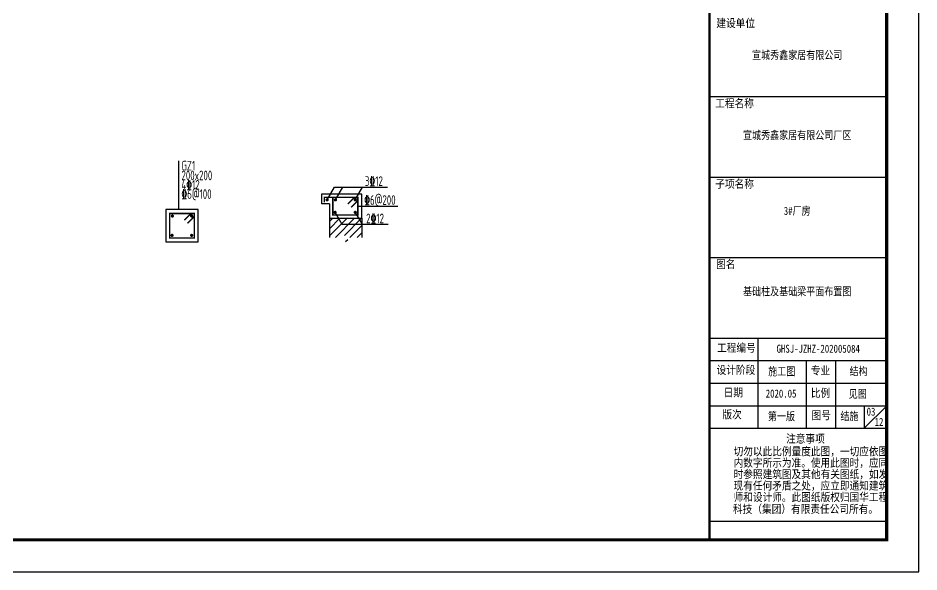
# Model space of a CAD drawing. Extents: x 9834882 to 10005569, y 1691670 to 2510806.
# Drawn here: x 9941281 to 9983219, y 2273482 to 2299292 of the extents above; entities that cross this region are included whole.
import ezdxf
from ezdxf.enums import TextEntityAlignment as Align

# ---------------------------------------------------------------- set-up
doc = ezdxf.new("R2010")
doc.units = 0
doc.header["$LTSCALE"] = 1000
doc.header["$MEASUREMENT"] = 0
doc.layers.get('0').update_dxf_attribs({"linetype": 'CONTINUOUS'})
for name, color, linetype in [('PP-PM-TK', 7, 'CONTINUOUS'), ('PUB_TEXT', 7, 'CONTINUOUS'), ('PUB_TITLE', 4, 'CONTINUOUS'), ('剖面外形', 7, 'CONTINUOUS')]:
    doc.layers.add(name, color=color, linetype=linetype)
doc.styles.add('TQ', font='txt.shx', dxfattribs={"width": 0.8, "bigfont": 'hztxt.shx'})
doc.styles.add('TSSD_REIN', font='atssdeng.shx', dxfattribs={"width": 0.7, "bigfont": 'atssdchn.shx'})
doc.styles.add('仿宋', font='', dxfattribs={"width": 0.8})
doc.styles.get('仿宋').set_extended_font_data('SimSun')

# ---------------------------------------------------------------- blocks, each defined once
blk = doc.blocks.new('F231GF54G5G')
at = {"layer": '剖面外形'}
h = blk.add_hatch(dxfattribs=at)
h.set_pattern_fill('ANSI31', color=256, scale=100, style=0)
h.set_pattern_definition([(45, (3740509.56, 213083.1), (-112.2532015, 112.2532015), [])])
h.paths.add_polyline_path([(8654001, 2333610), (8654075, 2333190), (8654149, 2333400), (8654560, 2333400), (8654560, 2333991), (8653560, 2333991), (8653560, 2333400), (8653924, 2333400)])
for p, q in [((8653485, 2334563, 7), (8653712, 2334956, 7)), ((8653712, 2334956, 7), (8655358, 2334956, 7)), ((8653744, 2334563, 7), (8653971, 2334956, 7)), ((8654360, 2334563, 7), (8654586, 2334956, 7)), ((8653732, 2334176, 7), (8653947, 2333805, 7)), ((8654360, 2334176, 7), (8654574, 2333805, 7))]:
    blk.add_line(p, q)
at = {"color": 1, "const_width": 45, "elevation": 7}
for points in [[(8653663, 2334643), (8653397, 2334643), (8653397, 2334492)], [(8653663, 2334643), (8653663, 2334096), (8654440, 2334096), (8654440, 2334643), (8653663, 2334643)], [(8654130, 2334433), (8654340, 2334643)], [(8654230, 2334333), (8654440, 2334543)], [(8648603, 2334142), (8648603, 2333381), (8649363, 2333381), (8649363, 2334142), (8648603, 2334142)], [(8649053, 2333932), (8649263, 2334142)], [(8649153, 2333832), (8649363, 2334042)]]:
    blk.add_lwpolyline(points, dxfattribs=at)
at = {"color": 1, "const_width": 50, "elevation": 7}
for points in [[(8653510, 2334563, 1), (8653460, 2334563, 1), (8653510, 2334563)], [(8653769, 2334563, 1), (8653719, 2334563, 1), (8653769, 2334563)], [(8654385, 2334563, 1), (8654335, 2334563, 1), (8654385, 2334563)], [(8648709, 2334062, 1), (8648659, 2334062, 1), (8648709, 2334062)], [(8649308, 2334062, 1), (8649258, 2334062, 1), (8649308, 2334062)], [(8653757, 2334176, 1), (8653707, 2334176, 1), (8653757, 2334176)], [(8654385, 2334176, 1), (8654335, 2334176, 1), (8654385, 2334176)], [(8648698, 2333461, 1), (8648648, 2333461, 1), (8648698, 2333461)], [(8649308, 2333461, 1), (8649258, 2333461, 1), (8649308, 2333461)]]:
    blk.add_lwpolyline(points, format="xyb", dxfattribs=at)
at = {"layer": 'PUB_TEXT'}
for p, q in [((8648883, 2334262, 7), (8648883, 2335773, 7)), ((8654440, 2334370, 7), (8655685, 2334370, 7)), ((8653947, 2333805, 7), (8655381, 2333805, 7))]:
    blk.add_line(p, q, dxfattribs=at)
at = {"layer": 'PUB_TEXT', "elevation": 7}
blk.add_lwpolyline([(8648483, 2334262), (8648483, 2334257), (8648483, 2334257), (8648483, 2334257), (8648483, 2334257), (8648483, 2333261), (8649483, 2333261), (8649483, 2334262), (8649483, 2334262), (8649483, 2334262), (8649483, 2334262), (8649483, 2334262), (8648483, 2334262)], dxfattribs=at)
at = {"layer": '剖面外形'}
for p, q in [((8653310, 2334741, 7), (8653310, 2334736, 7)), ((8654560, 2334741, 7), (8653310, 2334741, 7)), ((8653310, 2334736, 7), (8653310, 2334736, 7)), ((8653310, 2334736, 7), (8653310, 2334736, 7)), ((8653310, 2334736, 7), (8653310, 2334736, 7)), ((8653310, 2334736, 7), (8653310, 2334441, 7)), ((8654560, 2333991, 7), (8654560, 2334741, 7)), ((8654560, 2334741, 7), (8654560, 2334741, 7)), ((8654560, 2334741, 7), (8654560, 2334741, 7)), ((8654560, 2334741, 7), (8654560, 2334741, 7)), ((8654560, 2334741, 7), (8654560, 2334741, 7)), ((8653560, 2334441, 7), (8653310, 2334441, 7)), ((8653560, 2334441, 7), (8653560, 2333991, 7)), ((8653560, 2333991, 7), (8654560, 2333991, 7)), ((8653560, 2333991, 7), (8653560, 2333400, 7)), ((8654560, 2333991, 7), (8654560, 2333400, 7))]:
    blk.add_line(p, q, dxfattribs=at)
at = {"layer": 'PUB_TEXT', "style": 'TSSD_REIN', "width": 0.7}
for s, p in [('GZ1', (8648964, 2335476, 7)), ('200x200', (8648964, 2335173, 7)), ('4%%13212', (8648964, 2334879, 7)), ('3%%13212', (8654658, 2334997, 6)), ('%%1326@100', (8648964, 2334594, 7)), ('%%1326@200', (8654638, 2334409, 13)), ('2%%13212', (8654697, 2333837, 6))]:
    blk.add_text(s, height=300, dxfattribs=at).set_placement(p)
blk = doc.blocks.new('A2 TK 2019')
at = {"layer": 'PP-PM-TK', "color": 4}
for p, q in [((7035935, 1988948), (7041435, 1988948)), ((7035935, 1986448), (7041435, 1986448)), ((7035935, 1983948), (7041435, 1983948)), ((7035935, 1981448), (7041435, 1981448)), ((7037435, 1981448), (7037435, 1978648)), ((7035935, 1980748), (7041435, 1980748)), ((7038935, 1980748), (7038935, 1978648)), ((7039840, 1980748), (7039840, 1978648)), ((7035935, 1980048), (7041435, 1980048)), ((7035935, 1979348), (7041435, 1979348)), ((7041435, 1979348), (7040735, 1978648)), ((7040735, 1979348), (7040735, 1978648))]:
    blk.add_line(p, q, dxfattribs=at)
at = {"layer": 'PP-PM-TK', "color": 4, "const_width": 70}
blk.add_lwpolyline([(7035935, 2015184), (7041435, 2015184), (7041435, 1975184), (7035935, 1975184)], close=True, dxfattribs=at)
at = {"layer": 'PP-PM-TK', "color": 4, "const_width": 40}
for points in [[(7035935, 1978648), (7041435, 1978648)], [(7035935, 1975756), (7041435, 1975756)]]:
    blk.add_lwpolyline(points, dxfattribs=at)
at = {"layer": 'PUB_TEXT', "color": 2, "style": 'TQ'}
for s, p in [('建设单位', (7036148, 1991081)), ('工程名称', (7036114, 1988590)), ('子项名称', (7036114, 1986089)), ('图名', (7036138, 1983596)), ('工程编号', (7036169, 1980997)), ('设计阶段', (7036156, 1980311)), ('专业', (7039080, 1980294)), ('日期', (7036374, 1979611)), ('比例', (7039080, 1979594)), ('版次', (7036335, 1978925)), ('图号', (7039103, 1978902)), ('注意事项', (7038312, 1978175)), ('切勿以此比例量度此图，一切应依图', (7036682, 1977780)), ('内数字所示为准。使用此图时，应同', (7036682, 1977426)), ('时参照建筑图及其他有关图纸，如发', (7036682, 1977071)), ('现有任何矛盾之处，应立即通知建筑', (7036682, 1976716)), ('师和设计师。此图纸版权归国华工程', (7036682, 1976361)), ('科技（集团）有限责任公司所有。', (7036664, 1975992))]:
    blk.add_text(s, height=250, dxfattribs=at).set_placement(p)
at = {"layer": 'PUB_TITLE', "color": 0, "style": '仿宋', "width": 0.8}
for s, p in [('宣城秀鑫家居有限公司', (7038656, 1990116)), ('宣城秀鑫家居有限公司厂区', (7038656, 1987626)), ('3#厂房', (7038656, 1985275))]:
    blk.add_text(s, height=250, dxfattribs=at).set_placement(p, align=Align.CENTER)
for s, p in [('GHSJ-JZHZ-202005084', (7038016, 1980994)), ('结构', (7040282, 1980294)), ('施工图', (7037757, 1980289)), ('2020.05', (7037680, 1979601)), ('见图', (7040256, 1979591)), ('第一版', (7037748, 1978895)), ('结施', (7039998, 1978901)), ('12', (7041059, 1978720))]:
    blk.add_text(s, height=250, dxfattribs=at).set_placement(p)

msp = doc.modelspace()

# ---------------------------------------------------------------- linework, layer by layer
at = {"layer": 'PUB_TITLE'}
msp.add_lwpolyline([(9894118.6, 2273481.9), (9983218.6, 2273481.9), (9983218.6, 2336481.9), (9894118.6, 2336481.9)], close=True, dxfattribs=at)
at = {"layer": 'PUB_TITLE', "const_width": 150}
msp.add_lwpolyline([(9897868.6, 2274981.9), (9981718.6, 2274981.9), (9981718.6, 2334981.9), (9897868.6, 2334981.9)], close=True, dxfattribs=at)

# ---------------------------------------------------------------- block references
at = {"xscale": 1.5, "yscale": 1.5, "zscale": 1.5}
for name, p in [('A2 TK 2019', (-580434.2, -687793.8)), ('F231GF54G5G', (-3024559.9, -1211026.2))]:
    msp.add_blockref(name, p, dxfattribs=at)

# ---------------------------------------------------------------- texts
at = {"layer": 'PUB_TITLE', "color": 6, "style": '仿宋', "width": 0.8}
msp.add_text('基础柱及基础梁平面布置图', height=375, dxfattribs=at).set_placement((9977549.9, 2286369), align=Align.CENTER)
msp.add_text('03', height=375, dxfattribs=at).set_placement((9980782.2, 2280766))

doc.saveas('drawing.dxf')
